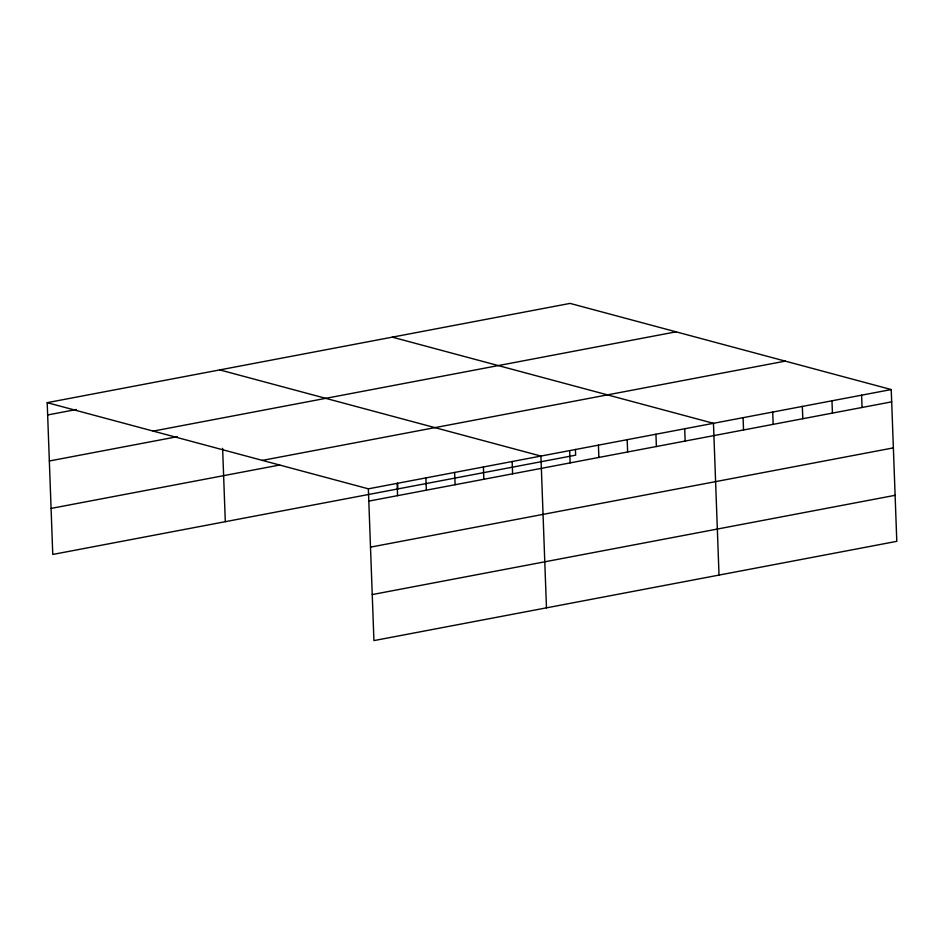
<?xml version="1.0" encoding="UTF-8"?>
<svg xmlns="http://www.w3.org/2000/svg" width="944" height="944" viewBox="0 0 944 944"><rect width="100%" height="100%" fill="white"/><g stroke="black" fill="none" stroke-linecap="round" stroke-linejoin="round"><path stroke-width="1.42" d="M47.2 402.663L570.07 303.402L891.23 389.553L896.8 541.337L373.93 640.598L368.361 488.827L47.2 402.663L52.77 554.447L575.639 455.173L575.427 449.427M47.648 414.959L76.405 409.495M153.188 431.101L676.057 331.828M49.336 460.991L177.307 436.694M262.373 460.389L785.255 361.127M51.082 508.415L279.707 465.014M368.361 488.827L891.23 389.553M368.809 501.111L891.691 401.849M370.496 547.142L893.378 447.881M372.243 594.567L895.113 495.305M392.291 337.15L713.463 423.313L719.021 575.085M219.751 369.906L540.912 456.07L546.47 607.842M861.601 395.182L862.061 407.478M831.971 400.811L832.431 413.106M802.341 406.427L802.801 418.723M772.711 412.056L773.171 424.352M743.081 417.685L743.542 429.98M684.695 428.765L685.155 441.06M655.938 434.228L656.387 446.524M627.182 439.692L627.63 451.975M598.425 445.143L598.874 457.439M569.669 450.607L570.117 462.902M512.155 461.522L512.604 473.817M483.399 466.985L483.847 479.281M454.63 472.448L455.091 484.732M425.874 477.9L426.334 490.196M397.648 483.175L397.861 488.933M397.117 483.363L397.566 495.659M222.619 448.353L225.309 521.69"/></g></svg>
